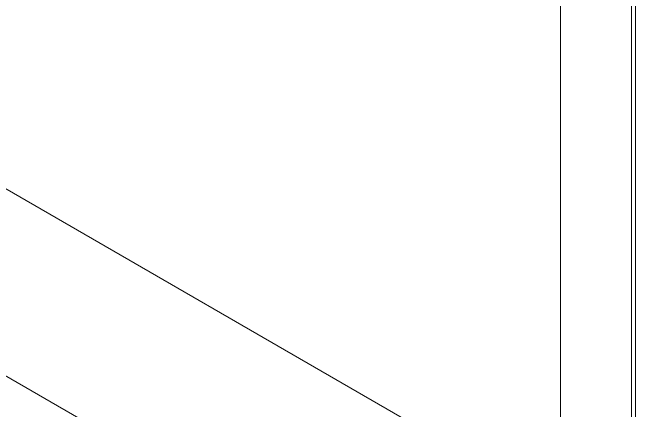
# Model space of a CAD drawing. Header units: millimetres. Extents: x 169 to 14583, y -399 to 10804.
# Drawn here: x 10427.5 to 10644.9, y 8372.4 to 8511.3 of the extents above; entities that cross this region are included whole.
import ezdxf

# ---------------------------------------------------------------- set-up
doc = ezdxf.new("R2010")
doc.units = ezdxf.units.MM
doc.header["$LTSCALE"] = 35

msp = doc.modelspace()

# ---------------------------------------------------------------- linework, layer by layer
at = {"color": 7, "linetype": 'Continuous', "lineweight": 18}
for p, q in [((10643.506, 7949.153), (10643.506, 8531.246)), ((10644.92, 8530.43), (10644.92, 7949.969)), ((10618.757, 8026.466), (10618.757, 8519.404)), ((10326.722, 8506.589), (10618.757, 8338)), ((10452.842, 8368.466), (10326.722, 8441.273))]:
    msp.add_line(p, q, dxfattribs=at)

doc.saveas('drawing.dxf')
